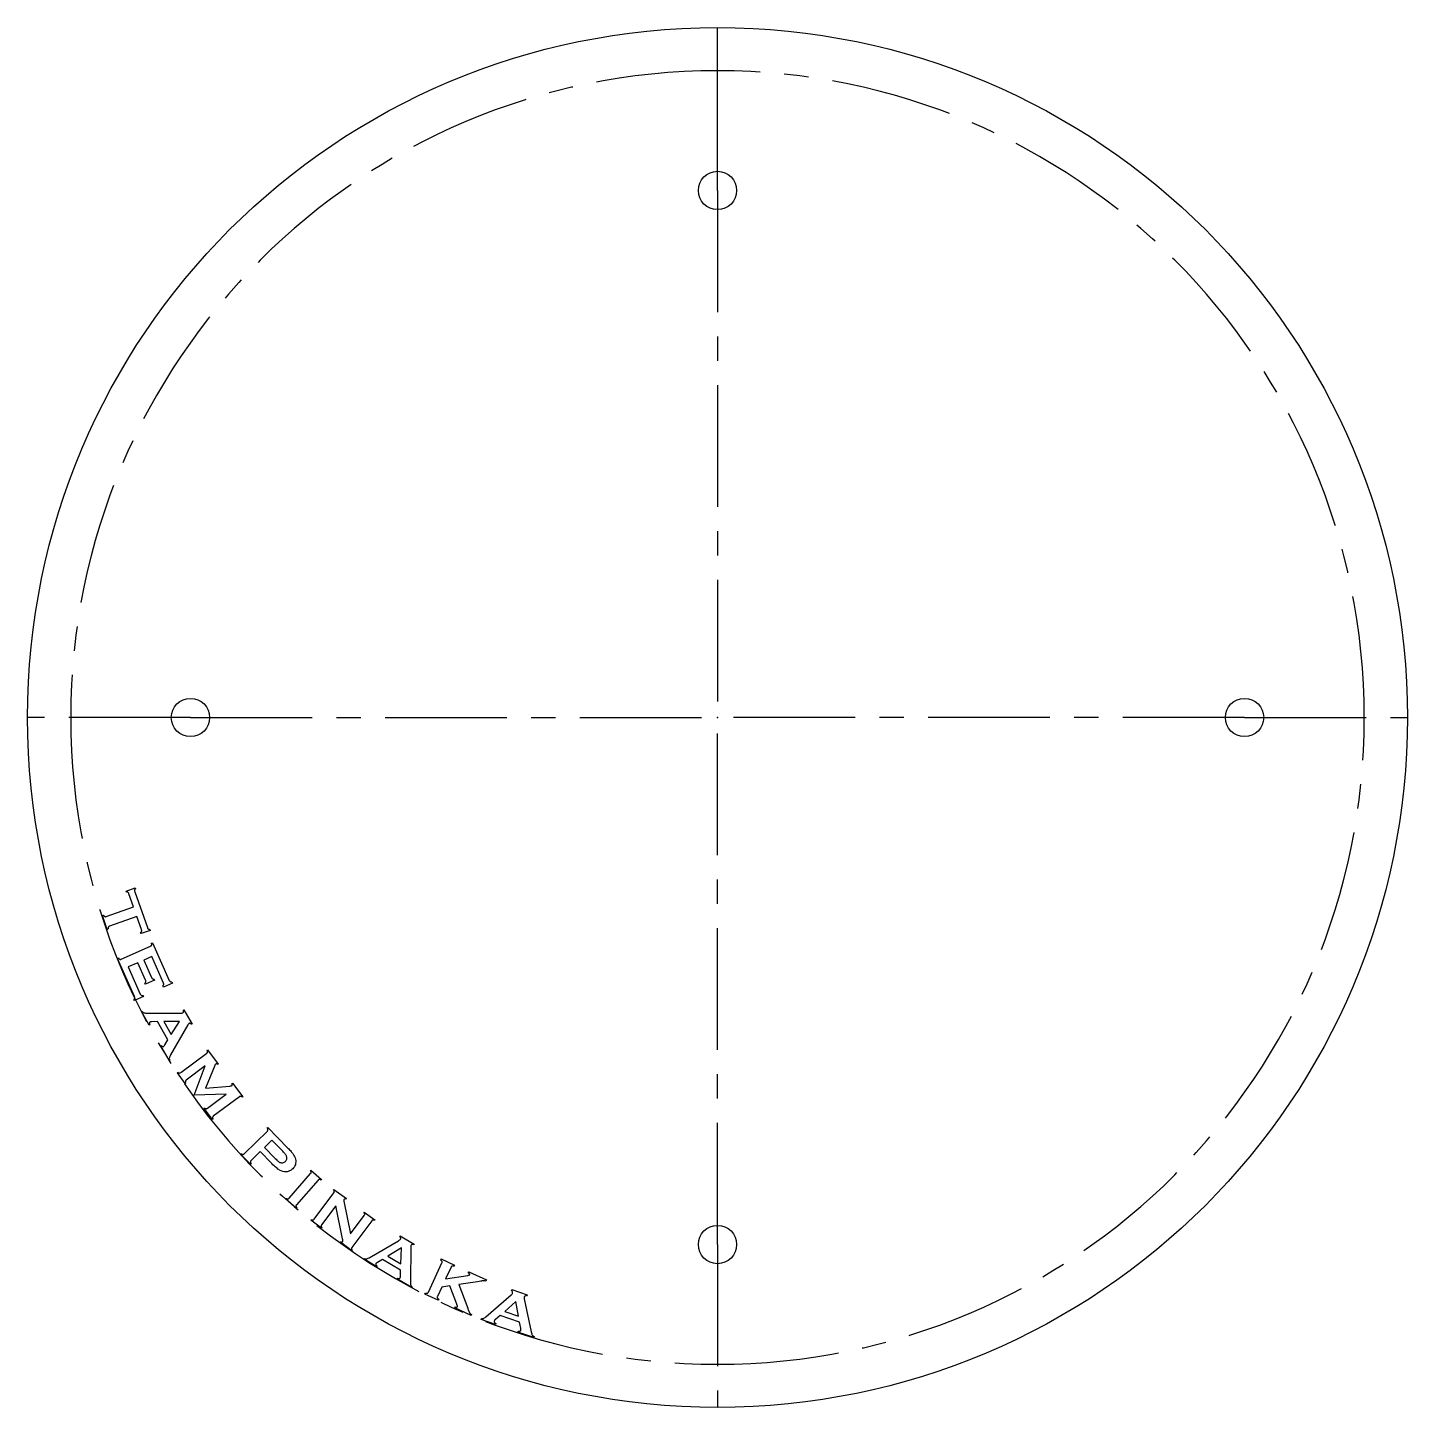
# Model space of a CAD drawing. Header units: millimetres. Extents: x -72 to 72, y -72 to 72.
import ezdxf

# ---------------------------------------------------------------- set-up
doc = ezdxf.new("R2010")
doc.units = ezdxf.units.MM
doc.header["$PDSIZE"] = -1
doc.linetypes.add('CENTERX2', pattern=[20.32, 12.7, -2.54, 2.54, -2.54])

msp = doc.modelspace()

# ---------------------------------------------------------------- linework, layer by layer
at = {"color": 7, "linetype": 'Continuous'}
msp.add_line((0, 55), (0, 72), dxfattribs=at)
at = {"color": 7, "linetype": 'CENTERX2'}
for p, q in [((0, 55), (0, 0)), ((-55, 0), (-72, 0)), ((-55, 0), (0, 0)), ((55, 0), (0, 0)), ((0, -55), (0, 0)), ((55, 0), (72, 0)), ((0, -55), (0, -72))]:
    msp.add_line(p, q, dxfattribs=at)
at = {"color": 7, "linetype": 'Continuous', "flags": 128}
for points in [[(-60.6, -20.77), (-63.45, -21.77), (-63.45, -21.77), (-63.49, -21.79), (-63.52, -21.81), (-63.55, -21.84), (-63.56, -21.87), (-63.58, -21.91), (-63.58, -21.95), (-63.58, -22.01), (-63.58, -22.07), (-63.58, -22.07), (-63.69, -22.11), (-63.69, -22.11), (-64.2, -20.66), (-64.2, -20.66), (-64.08, -20.62), (-64.08, -20.62), (-64.05, -20.68), (-64.01, -20.72), (-63.98, -20.75), (-63.95, -20.77), (-63.92, -20.78), (-63.88, -20.79), (-63.85, -20.79), (-63.8, -20.77), (-63.8, -20.77), (-60.95, -19.77), (-60.95, -19.77), (-61.43, -18.39), (-61.43, -18.39), (-61.45, -18.35), (-61.47, -18.31), (-61.5, -18.28), (-61.52, -18.26), (-61.55, -18.24), (-61.59, -18.23), (-61.63, -18.22), (-61.68, -18.22), (-61.68, -18.22), (-61.72, -18.11), (-61.72, -18.11), (-60.78, -17.77), (-60.78, -17.77), (-60.74, -17.88), (-60.74, -17.88), (-60.78, -17.92), (-60.81, -17.95), (-60.83, -17.98), (-60.84, -18.02), (-60.85, -18.05), (-60.84, -18.09), (-60.84, -18.13), (-60.82, -18.18), (-60.82, -18.18), (-59.5, -21.93), (-59.5, -21.93), (-59.49, -21.97), (-59.46, -22.01), (-59.44, -22.04), (-59.41, -22.07), (-59.38, -22.09), (-59.35, -22.1), (-59.3, -22.1), (-59.25, -22.11), (-59.25, -22.11), (-59.21, -22.22), (-59.21, -22.22), (-60.16, -22.55), (-60.16, -22.55), (-60.2, -22.44), (-60.2, -22.44), (-60.16, -22.41), (-60.13, -22.37), (-60.11, -22.34), (-60.1, -22.31), (-60.09, -22.27), (-60.09, -22.24), (-60.1, -22.19), (-60.11, -22.14), (-60.11, -22.14), (-60.6, -20.77)], [(-60.49, -25.59), (-61.49, -26.03), (-61.49, -26.03), (-60.24, -28.86), (-60.24, -28.86), (-60.22, -28.9), (-60.19, -28.94), (-60.16, -28.97), (-60.14, -28.99), (-60.1, -29), (-60.06, -29.01), (-60.02, -29.02), (-59.97, -29.02), (-59.97, -29.02), (-59.92, -29.13), (-59.92, -29.13), (-60.86, -29.55), (-60.86, -29.55), (-60.91, -29.44), (-60.91, -29.44), (-60.88, -29.4), (-60.85, -29.36), (-60.83, -29.33), (-60.82, -29.29), (-60.82, -29.26), (-60.82, -29.22), (-60.83, -29.18), (-60.85, -29.13), (-60.85, -29.13), (-62.63, -25.14), (-62.63, -25.14), (-62.51, -25.09), (-62.51, -25.09), (-62.47, -25.14), (-62.44, -25.18), (-62.4, -25.21), (-62.37, -25.23), (-62.34, -25.24), (-62.3, -25.25), (-62.26, -25.24), (-62.22, -25.23), (-62.22, -25.23), (-59.16, -23.87), (-59.16, -23.87), (-59.13, -23.84), (-59.1, -23.82), (-59.08, -23.79), (-59.06, -23.76), (-59.05, -23.72), (-59.05, -23.68), (-59.06, -23.62), (-59.07, -23.56), (-59.07, -23.56), (-58.96, -23.51), (-58.96, -23.51), (-57.21, -27.44), (-57.21, -27.44), (-57.18, -27.49), (-57.16, -27.52), (-57.13, -27.55), (-57.1, -27.57), (-57.07, -27.59), (-57.03, -27.6), (-56.99, -27.6), (-56.94, -27.6), (-56.94, -27.6), (-56.89, -27.71), (-56.89, -27.71), (-57.83, -28.13), (-57.83, -28.13), (-57.88, -28.02), (-57.88, -28.02), (-57.85, -27.98), (-57.82, -27.95), (-57.8, -27.91), (-57.79, -27.88), (-57.79, -27.84), (-57.79, -27.8), (-57.8, -27.76), (-57.82, -27.71), (-57.82, -27.71), (-59.05, -24.95), (-59.05, -24.95), (-59.88, -25.32), (-59.88, -25.32), (-59.07, -27.14), (-59.07, -27.14), (-59.05, -27.18), (-59.03, -27.22), (-59, -27.25), (-58.97, -27.27), (-58.94, -27.29), (-58.9, -27.3), (-58.85, -27.3), (-58.8, -27.3), (-58.8, -27.3), (-58.75, -27.41), (-58.75, -27.41), (-59.7, -27.83), (-59.7, -27.83), (-59.75, -27.72), (-59.75, -27.72), (-59.71, -27.68), (-59.69, -27.65), (-59.67, -27.61), (-59.66, -27.58), (-59.65, -27.54), (-59.66, -27.5), (-59.67, -27.46), (-59.68, -27.41), (-59.68, -27.41), (-60.49, -25.59)], [(-57.35, -33.65), (-58.43, -31.74), (-58.43, -31.74), (-59.04, -31.76), (-59.04, -31.76), (-59.1, -31.76), (-59.15, -31.76), (-59.19, -31.77), (-59.23, -31.79), (-59.23, -31.79), (-59.25, -31.81), (-59.27, -31.83), (-59.28, -31.86), (-59.29, -31.89), (-59.29, -31.93), (-59.29, -31.98), (-59.28, -32.02), (-59.26, -32.08), (-59.26, -32.08), (-59.32, -32.11), (-59.32, -32.11), (-60.12, -30.69), (-60.12, -30.69), (-60.06, -30.66), (-60.06, -30.66), (-60.02, -30.71), (-59.97, -30.75), (-59.93, -30.79), (-59.88, -30.81), (-59.83, -30.82), (-59.77, -30.83), (-59.69, -30.84), (-59.6, -30.84), (-59.6, -30.84), (-56.05, -30.86), (-56.05, -30.86), (-55.97, -30.85), (-55.9, -30.85), (-55.84, -30.83), (-55.8, -30.81), (-55.8, -30.81), (-55.77, -30.79), (-55.75, -30.77), (-55.73, -30.74), (-55.72, -30.71), (-55.72, -30.68), (-55.72, -30.63), (-55.72, -30.59), (-55.73, -30.54), (-55.73, -30.54), (-55.68, -30.51), (-55.68, -30.51), (-54.84, -31.99), (-54.84, -31.99), (-54.89, -32.02), (-54.89, -32.02), (-54.93, -31.99), (-54.96, -31.96), (-55, -31.94), (-55.03, -31.92), (-55.06, -31.91), (-55.09, -31.91), (-55.12, -31.92), (-55.14, -31.93), (-55.14, -31.93), (-55.18, -31.95), (-55.22, -31.99), (-55.25, -32.03), (-55.28, -32.08), (-55.28, -32.08), (-57.07, -35.21), (-57.07, -35.21), (-57.12, -35.3), (-57.16, -35.39), (-57.19, -35.46), (-57.2, -35.52), (-57.21, -35.58), (-57.2, -35.64), (-57.19, -35.71), (-57.17, -35.77), (-57.17, -35.77), (-57.23, -35.81), (-57.23, -35.81), (-58.11, -34.25), (-58.11, -34.25), (-58.05, -34.22), (-58.05, -34.22), (-58.02, -34.26), (-57.99, -34.29), (-57.95, -34.31), (-57.92, -34.33), (-57.89, -34.34), (-57.86, -34.34), (-57.83, -34.33), (-57.79, -34.32), (-57.79, -34.32), (-57.77, -34.3), (-57.74, -34.26), (-57.71, -34.22), (-57.67, -34.17), (-57.67, -34.17), (-57.35, -33.65)], [(-57.01, -33.08), (-56.16, -31.72), (-56.16, -31.72), (-57.77, -31.74), (-57.77, -31.74), (-57.01, -33.08)], [(-54.61, -39.43), (-53.46, -36.36), (-53.46, -36.36), (-55.44, -37.84), (-55.44, -37.84), (-55.47, -37.87), (-55.5, -37.9), (-55.51, -37.93), (-55.52, -37.96), (-55.53, -38), (-55.52, -38.04), (-55.51, -38.08), (-55.49, -38.14), (-55.49, -38.14), (-55.54, -38.18), (-55.54, -38.18), (-56.37, -37.07), (-56.37, -37.07), (-56.32, -37.02), (-56.32, -37.02), (-56.27, -37.06), (-56.23, -37.08), (-56.2, -37.1), (-56.16, -37.11), (-56.13, -37.11), (-56.09, -37.1), (-56.06, -37.09), (-56.02, -37.06), (-56.02, -37.06), (-53.31, -35.03), (-53.31, -35.03), (-53.28, -35.01), (-53.25, -34.98), (-53.24, -34.95), (-53.23, -34.92), (-53.23, -34.88), (-53.23, -34.84), (-53.24, -34.79), (-53.26, -34.74), (-53.26, -34.74), (-53.21, -34.7), (-53.21, -34.7), (-52.1, -36.18), (-52.1, -36.18), (-52.16, -36.22), (-52.16, -36.22), (-52.22, -36.18), (-52.28, -36.16), (-52.33, -36.16), (-52.38, -36.19), (-52.38, -36.19), (-52.41, -36.21), (-52.43, -36.23), (-52.45, -36.27), (-52.46, -36.31), (-52.46, -36.31), (-53.45, -38.7), (-53.45, -38.7), (-50.89, -38.46), (-50.89, -38.46), (-50.82, -38.45), (-50.76, -38.44), (-50.72, -38.43), (-50.69, -38.41), (-50.69, -38.41), (-50.66, -38.39), (-50.65, -38.37), (-50.64, -38.35), (-50.64, -38.32), (-50.64, -38.29), (-50.65, -38.26), (-50.66, -38.23), (-50.68, -38.19), (-50.68, -38.19), (-50.63, -38.15), (-50.63, -38.15), (-49.55, -39.59), (-49.55, -39.59), (-49.61, -39.63), (-49.61, -39.63), (-49.65, -39.59), (-49.69, -39.57), (-49.73, -39.55), (-49.77, -39.54), (-49.8, -39.54), (-49.83, -39.55), (-49.87, -39.57), (-49.9, -39.59), (-49.9, -39.59), (-52.62, -41.62), (-52.62, -41.62), (-52.65, -41.65), (-52.67, -41.68), (-52.69, -41.71), (-52.7, -41.74), (-52.7, -41.77), (-52.69, -41.81), (-52.68, -41.86), (-52.66, -41.91), (-52.66, -41.91), (-52.72, -41.96), (-52.72, -41.96), (-53.59, -40.79), (-53.59, -40.79), (-53.53, -40.75), (-53.53, -40.75), (-53.49, -40.78), (-53.45, -40.81), (-53.41, -40.82), (-53.38, -40.83), (-53.34, -40.83), (-53.31, -40.82), (-53.27, -40.81), (-53.24, -40.78), (-53.24, -40.78), (-51.26, -39.3), (-51.26, -39.3), (-54.61, -39.43)], [(-47.73, -45.31), (-48.69, -46.26), (-48.69, -46.26), (-48.72, -46.29), (-48.74, -46.32), (-48.75, -46.36), (-48.75, -46.39), (-48.75, -46.43), (-48.73, -46.47), (-48.71, -46.52), (-48.68, -46.57), (-48.68, -46.57), (-48.74, -46.63), (-48.74, -46.63), (-49.77, -45.57), (-49.77, -45.57), (-49.72, -45.52), (-49.72, -45.52), (-49.66, -45.55), (-49.62, -45.57), (-49.57, -45.59), (-49.54, -45.6), (-49.5, -45.59), (-49.47, -45.58), (-49.44, -45.56), (-49.4, -45.54), (-49.4, -45.54), (-46.98, -43.16), (-46.98, -43.16), (-46.96, -43.13), (-46.94, -43.09), (-46.92, -43.06), (-46.92, -43.03), (-46.93, -42.99), (-46.94, -42.95), (-46.96, -42.9), (-47, -42.84), (-47, -42.84), (-46.94, -42.79), (-46.94, -42.79), (-44.83, -44.93), (-44.83, -44.93), (-44.74, -45.03), (-44.66, -45.11), (-44.58, -45.2), (-44.51, -45.28), (-44.45, -45.36), (-44.39, -45.43), (-44.33, -45.5), (-44.29, -45.57), (-44.21, -45.7), (-44.14, -45.83), (-44.09, -45.96), (-44.05, -46.1), (-44.05, -46.1), (-44.02, -46.24), (-44.02, -46.37), (-44.03, -46.51), (-44.05, -46.64), (-44.05, -46.64), (-44.1, -46.77), (-44.16, -46.89), (-44.24, -47), (-44.33, -47.11), (-44.33, -47.11), (-44.41, -47.17), (-44.48, -47.23), (-44.56, -47.28), (-44.65, -47.32), (-44.73, -47.35), (-44.82, -47.38), (-44.92, -47.4), (-45.01, -47.41), (-45.01, -47.41), (-45.19, -47.4), (-45.36, -47.37), (-45.53, -47.31), (-45.7, -47.23), (-45.78, -47.18), (-45.88, -47.12), (-45.97, -47.05), (-46.07, -46.97), (-46.17, -46.88), (-46.28, -46.78), (-46.39, -46.68), (-46.51, -46.56), (-46.51, -46.56), (-47.73, -45.31)], [(-47.29, -44.88), (-46.16, -46.03), (-46.16, -46.03), (-46.07, -46.11), (-46, -46.19), (-45.92, -46.25), (-45.85, -46.31), (-45.79, -46.36), (-45.73, -46.4), (-45.67, -46.43), (-45.62, -46.45), (-45.62, -46.45), (-45.55, -46.47), (-45.49, -46.48), (-45.42, -46.48), (-45.35, -46.47), (-45.28, -46.45), (-45.21, -46.42), (-45.15, -46.38), (-45.1, -46.33), (-45.1, -46.33), (-45.05, -46.27), (-45.01, -46.21), (-44.98, -46.15), (-44.96, -46.08), (-44.94, -46.01), (-44.94, -45.94), (-44.95, -45.88), (-44.97, -45.81), (-44.97, -45.81), (-44.99, -45.76), (-45.02, -45.7), (-45.06, -45.64), (-45.11, -45.58), (-45.16, -45.51), (-45.23, -45.43), (-45.3, -45.35), (-45.38, -45.27), (-45.38, -45.27), (-46.51, -44.11), (-46.51, -44.11), (-47.29, -44.88)], [(-44.71, -50.17), (-42.46, -47.6), (-42.46, -47.6), (-42.43, -47.57), (-42.41, -47.54), (-42.4, -47.5), (-42.4, -47.47), (-42.41, -47.43), (-42.43, -47.39), (-42.45, -47.35), (-42.48, -47.3), (-42.48, -47.3), (-42.43, -47.24), (-42.43, -47.24), (-41.32, -48.22), (-41.32, -48.22), (-41.37, -48.27), (-41.37, -48.27), (-41.42, -48.25), (-41.47, -48.23), (-41.51, -48.22), (-41.55, -48.22), (-41.59, -48.22), (-41.62, -48.24), (-41.65, -48.26), (-41.68, -48.29), (-41.68, -48.29), (-43.93, -50.85), (-43.93, -50.85), (-43.96, -50.89), (-43.98, -50.92), (-43.99, -50.96), (-43.99, -50.99), (-43.98, -51.03), (-43.97, -51.07), (-43.94, -51.11), (-43.91, -51.16), (-43.91, -51.16), (-43.96, -51.22), (-43.96, -51.22), (-45.07, -50.24), (-45.07, -50.24), (-45.02, -50.19), (-45.02, -50.19), (-44.97, -50.21), (-44.92, -50.23), (-44.88, -50.24), (-44.84, -50.24), (-44.81, -50.24), (-44.77, -50.22), (-44.74, -50.2), (-44.71, -50.17)], [(-39.84, -50.96), (-41.32, -52.94), (-41.32, -52.94), (-41.34, -52.98), (-41.36, -53.01), (-41.36, -53.05), (-41.36, -53.08), (-41.35, -53.12), (-41.34, -53.15), (-41.31, -53.2), (-41.28, -53.24), (-41.28, -53.24), (-41.32, -53.3), (-41.32, -53.3), (-42.43, -52.47), (-42.43, -52.47), (-42.39, -52.41), (-42.39, -52.41), (-42.34, -52.43), (-42.29, -52.44), (-42.25, -52.45), (-42.21, -52.45), (-42.18, -52.44), (-42.15, -52.42), (-42.12, -52.4), (-42.09, -52.36), (-42.09, -52.36), (-40.03, -49.6), (-40.03, -49.6), (-40.01, -49.56), (-40, -49.53), (-39.99, -49.49), (-39.99, -49.46), (-40, -49.43), (-40.01, -49.39), (-40.04, -49.35), (-40.07, -49.3), (-40.07, -49.3), (-40.03, -49.25), (-40.03, -49.25), (-38.73, -50.21), (-38.73, -50.21), (-38.78, -50.27), (-38.78, -50.27), (-38.84, -50.25), (-38.9, -50.24), (-38.94, -50.26), (-38.98, -50.29), (-38.98, -50.29), (-39, -50.32), (-39, -50.36), (-39, -50.41), (-39, -50.47), (-39, -50.47), (-38.31, -53.9), (-38.31, -53.9), (-36.87, -51.96), (-36.87, -51.96), (-36.84, -51.92), (-36.83, -51.89), (-36.82, -51.86), (-36.82, -51.82), (-36.83, -51.79), (-36.85, -51.75), (-36.87, -51.71), (-36.9, -51.66), (-36.9, -51.66), (-36.86, -51.61), (-36.86, -51.61), (-35.75, -52.44), (-35.75, -52.44), (-35.79, -52.49), (-35.79, -52.49), (-35.85, -52.47), (-35.89, -52.46), (-35.94, -52.45), (-35.97, -52.46), (-36, -52.47), (-36.03, -52.48), (-36.06, -52.51), (-36.09, -52.54), (-36.09, -52.54), (-38.15, -55.3), (-38.15, -55.3), (-38.17, -55.34), (-38.19, -55.38), (-38.2, -55.41), (-38.2, -55.44), (-38.19, -55.48), (-38.17, -55.51), (-38.15, -55.56), (-38.11, -55.6), (-38.11, -55.6), (-38.15, -55.66), (-38.15, -55.66), (-39.35, -54.76), (-39.35, -54.76), (-39.31, -54.71), (-39.31, -54.71), (-39.25, -54.73), (-39.2, -54.74), (-39.15, -54.72), (-39.12, -54.69), (-39.12, -54.69), (-39.11, -54.66), (-39.1, -54.6), (-39.11, -54.52), (-39.13, -54.42), (-39.13, -54.42), (-39.84, -50.96)], [(-33.07, -57.67), (-34.96, -56.55), (-34.96, -56.55), (-35.49, -56.87), (-35.49, -56.87), (-35.54, -56.9), (-35.58, -56.93), (-35.62, -56.96), (-35.64, -56.99), (-35.64, -56.99), (-35.65, -57.02), (-35.65, -57.05), (-35.65, -57.08), (-35.64, -57.11), (-35.62, -57.15), (-35.6, -57.19), (-35.57, -57.22), (-35.53, -57.26), (-35.53, -57.26), (-35.56, -57.32), (-35.56, -57.32), (-36.89, -56.53), (-36.89, -56.53), (-36.86, -56.47), (-36.86, -56.47), (-36.8, -56.49), (-36.74, -56.5), (-36.68, -56.51), (-36.63, -56.51), (-36.58, -56.49), (-36.52, -56.47), (-36.45, -56.44), (-36.37, -56.39), (-36.37, -56.39), (-33.28, -54.6), (-33.28, -54.6), (-33.21, -54.55), (-33.15, -54.51), (-33.11, -54.47), (-33.08, -54.43), (-33.08, -54.43), (-33.07, -54.4), (-33.06, -54.37), (-33.06, -54.34), (-33.07, -54.31), (-33.08, -54.27), (-33.1, -54.24), (-33.12, -54.2), (-33.16, -54.16), (-33.16, -54.16), (-33.12, -54.11), (-33.12, -54.11), (-31.67, -54.97), (-31.67, -54.97), (-31.7, -55.02), (-31.7, -55.02), (-31.75, -55.01), (-31.8, -55), (-31.84, -55), (-31.87, -55), (-31.9, -55.01), (-31.93, -55.03), (-31.95, -55.04), (-31.97, -55.07), (-31.97, -55.07), (-31.99, -55.11), (-32, -55.16), (-32.01, -55.21), (-32.01, -55.27), (-32.01, -55.27), (-32.05, -58.9), (-32.05, -58.9), (-32.05, -59.01), (-32.04, -59.1), (-32.03, -59.18), (-32.01, -59.24), (-31.99, -59.29), (-31.95, -59.34), (-31.91, -59.39), (-31.86, -59.44), (-31.86, -59.44), (-31.89, -59.5), (-31.89, -59.5), (-33.45, -58.57), (-33.45, -58.57), (-33.41, -58.52), (-33.41, -58.52), (-33.36, -58.54), (-33.32, -58.55), (-33.27, -58.55), (-33.24, -58.55), (-33.2, -58.55), (-33.17, -58.53), (-33.15, -58.51), (-33.13, -58.48), (-33.13, -58.48), (-33.11, -58.45), (-33.1, -58.41), (-33.1, -58.36), (-33.1, -58.29), (-33.1, -58.29), (-33.07, -57.67)], [(-33.04, -57.01), (-32.97, -55.36), (-32.97, -55.36), (-34.39, -56.21), (-34.39, -56.21), (-33.04, -57.01)], [(-27.92, -59.32), (-28.78, -59.45), (-28.78, -59.45), (-29.23, -60.42), (-29.23, -60.42), (-29.24, -60.46), (-29.25, -60.49), (-29.24, -60.53), (-29.23, -60.57), (-29.21, -60.6), (-29.18, -60.63), (-29.14, -60.67), (-29.09, -60.71), (-29.09, -60.71), (-29.14, -60.82), (-29.14, -60.82), (-30.53, -60.18), (-30.53, -60.18), (-30.48, -60.07), (-30.48, -60.07), (-30.42, -60.08), (-30.36, -60.09), (-30.31, -60.09), (-30.28, -60.08), (-30.24, -60.07), (-30.22, -60.05), (-30.19, -60.02), (-30.17, -59.98), (-30.17, -59.98), (-28.76, -56.92), (-28.76, -56.92), (-28.74, -56.88), (-28.74, -56.84), (-28.74, -56.81), (-28.75, -56.77), (-28.77, -56.74), (-28.8, -56.7), (-28.84, -56.67), (-28.89, -56.63), (-28.89, -56.63), (-28.84, -56.51), (-28.84, -56.51), (-27.45, -57.16), (-27.45, -57.16), (-27.5, -57.27), (-27.5, -57.27), (-27.57, -57.25), (-27.62, -57.25), (-27.67, -57.25), (-27.71, -57.25), (-27.74, -57.27), (-27.77, -57.29), (-27.79, -57.32), (-27.81, -57.35), (-27.81, -57.35), (-28.38, -58.58), (-28.38, -58.58), (-26.06, -58.23), (-26.06, -58.23), (-25.98, -58.21), (-25.93, -58.19), (-25.89, -58.17), (-25.87, -58.15), (-25.87, -58.15), (-25.86, -58.13), (-25.86, -58.11), (-25.87, -58.09), (-25.88, -58.06), (-25.91, -58.04), (-25.93, -58.01), (-25.97, -57.99), (-26.01, -57.96), (-26.01, -57.96), (-25.96, -57.85), (-25.96, -57.85), (-24.12, -58.7), (-24.12, -58.7), (-24.17, -58.81), (-24.17, -58.81), (-24.23, -58.79), (-24.27, -58.78), (-24.32, -58.78), (-24.35, -58.78), (-24.37, -58.78), (-24.39, -58.78), (-24.43, -58.78), (-24.47, -58.79), (-24.52, -58.8), (-24.58, -58.8), (-24.64, -58.81), (-24.71, -58.82), (-24.71, -58.82), (-25.04, -58.88), (-25.04, -58.88), (-26.99, -59.17), (-26.99, -59.17), (-26.07, -61.64), (-26.07, -61.64), (-26.04, -61.72), (-26.01, -61.8), (-25.99, -61.87), (-25.96, -61.93), (-25.94, -61.99), (-25.92, -62.03), (-25.9, -62.08), (-25.88, -62.11), (-25.84, -62.17), (-25.79, -62.22), (-25.73, -62.28), (-25.66, -62.32), (-25.66, -62.32), (-25.7, -62.41), (-25.7, -62.41), (-27.41, -61.62), (-27.41, -61.62), (-27.36, -61.51), (-27.36, -61.51), (-27.28, -61.53), (-27.21, -61.53), (-27.17, -61.52), (-27.14, -61.49), (-27.14, -61.49), (-27.14, -61.48), (-27.14, -61.46), (-27.14, -61.44), (-27.15, -61.4), (-27.16, -61.37), (-27.17, -61.33), (-27.19, -61.28), (-27.21, -61.22), (-27.21, -61.22), (-27.92, -59.32)], [(-20.67, -63.09), (-22.67, -62.4), (-22.67, -62.4), (-23.18, -62.83), (-23.18, -62.83), (-23.23, -62.87), (-23.26, -62.91), (-23.29, -62.95), (-23.3, -62.98), (-23.3, -62.98), (-23.31, -63.01), (-23.31, -63.05), (-23.3, -63.08), (-23.28, -63.11), (-23.26, -63.14), (-23.23, -63.17), (-23.19, -63.2), (-23.14, -63.23), (-23.14, -63.23), (-23.18, -63.34), (-23.18, -63.34), (-24.68, -62.83), (-24.68, -62.83), (-24.64, -62.72), (-24.64, -62.72), (-24.57, -62.72), (-24.51, -62.73), (-24.46, -62.72), (-24.41, -62.71), (-24.37, -62.69), (-24.31, -62.65), (-24.25, -62.61), (-24.18, -62.55), (-24.18, -62.55), (-21.54, -60.25), (-21.54, -60.25), (-21.48, -60.2), (-21.44, -60.15), (-21.4, -60.1), (-21.38, -60.06), (-21.38, -60.06), (-21.38, -60), (-21.4, -59.94), (-21.44, -59.88), (-21.51, -59.81), (-21.51, -59.81), (-21.48, -59.7), (-21.48, -59.7), (-19.88, -60.25), (-19.88, -60.25), (-19.92, -60.37), (-19.92, -60.37), (-19.97, -60.36), (-20.01, -60.36), (-20.05, -60.37), (-20.08, -60.38), (-20.11, -60.39), (-20.14, -60.41), (-20.15, -60.43), (-20.17, -60.46), (-20.17, -60.46), (-20.18, -60.5), (-20.18, -60.55), (-20.18, -60.6), (-20.17, -60.66), (-20.17, -60.66), (-19.44, -64.13), (-19.44, -64.13), (-19.41, -64.23), (-19.39, -64.32), (-19.36, -64.39), (-19.33, -64.45), (-19.3, -64.49), (-19.25, -64.53), (-19.2, -64.57), (-19.14, -64.61), (-19.14, -64.61), (-19.18, -64.72), (-19.18, -64.72), (-20.85, -64.15), (-20.85, -64.15), (-20.81, -64.04), (-20.81, -64.04), (-20.75, -64.04), (-20.7, -64.05), (-20.65, -64.04), (-20.61, -64.04), (-20.58, -64.02), (-20.55, -64), (-20.53, -63.97), (-20.52, -63.94), (-20.52, -63.94), (-20.51, -63.91), (-20.51, -63.86), (-20.51, -63.81), (-20.52, -63.74), (-20.52, -63.74), (-20.67, -63.09)], [(-20.78, -62.49), (-21.04, -60.95), (-21.04, -60.95), (-22.21, -62), (-22.21, -62), (-20.78, -62.49)]]:
    msp.add_lwpolyline(points, dxfattribs=at)
at = {"color": 7, "linetype": 'Continuous'}
for centre, radius in [((0, 0), 72), ((0, 55), 2), ((-55, 0), 2), ((55, 0), 2), ((0, -55), 2)]:
    msp.add_circle(centre, radius, dxfattribs=at)
at = {"color": 7, "linetype": 'CENTERX2'}
for start, end in [(90, 180), (0, 90), (180, 270), (270, 0)]:
    msp.add_arc((0, 0), 67.5, start, end, dxfattribs=at)
at = {"color": 7, "linetype": 'Continuous'}
msp.add_point((0, 0), dxfattribs=at)

doc.saveas('drawing.dxf')
